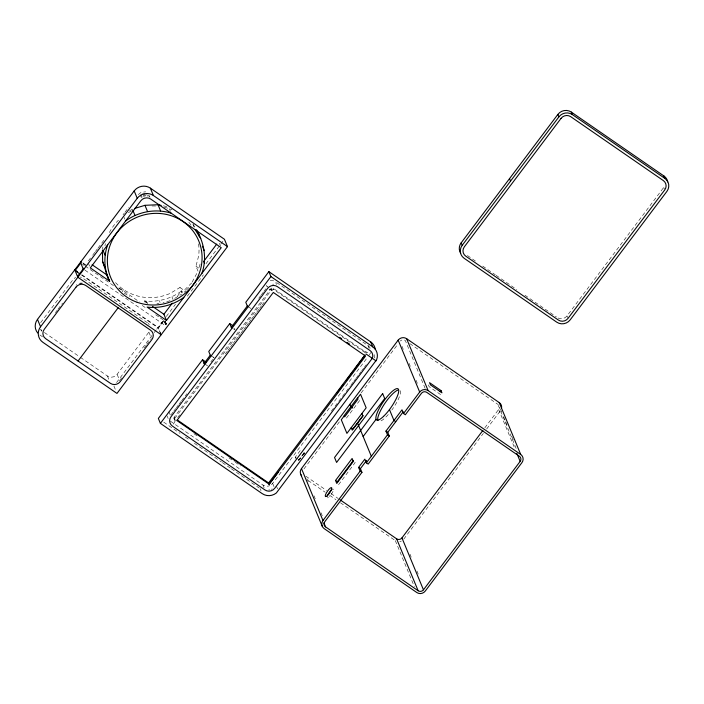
<?xml version="1.0" encoding="UTF-8"?>
<svg xmlns="http://www.w3.org/2000/svg" width="704" height="704" viewBox="0 0 704 704"><rect width="100%" height="100%" fill="white"/><g stroke="black" fill="none" stroke-linecap="round" stroke-linejoin="round"><path stroke-width="0.53" stroke-dasharray="3.52 2.64" d="M102.441 248.908L102.969 246.858M192.183 282.058L198.018 271.137L195.967 266.191L198.704 255.684A47.67 45.514 -22.5 0 0 198.537 243.725M199.214 267.362L200.552 262.231M370.524 352.51A6.978 6.662 -22.5 0 1 370.242 353.355L369.354 354.913M173.457 424.169L176.044 419.355M88.387 260.858L92.242 255.737M92.884 254.883L94.82 252.322M95.462 251.469L97.39 248.899M98.032 248.046L103.822 240.363M123.05 214.808L124.318 213.127M124.951 212.282L128.762 207.231M55.422 312.62L57.367 310.033M58.01 309.179L62.55 303.151M123.35 289.423L122.426 291.79M80.414 357.359L107.422 375.989A6.978 6.662 -22.5 0 0 117.119 374.317L148.878 332.13A6.978 6.662 -22.5 0 0 149.758 330.572M177.417 296.322L181.271 291.201L182.002 292.961M116.556 382.536L153.49 333.476M154.15 332.605L156.13 329.974M156.79 329.102L163.698 319.915M166.294 316.474L175.472 304.278M205.964 263.771L223.766 240.126M160.653 333.837L158.206 327.95L163.891 320.399M163.46 321.376L158.409 328.09L160.855 333.978M121.625 377.916L119.68 380.494L117.119 374.317M144.311 347.785L146.256 345.198M146.898 344.335L150.788 339.17M187.361 296.146L203.403 274.85M171.142 414.656L173.105 412.051M173.765 411.18L175.727 408.575M176.378 407.704L178.341 405.099M178.992 404.228L180.954 401.623M181.614 400.752L186.842 393.8M210.883 361.874L212.749 359.392M258.782 298.241L260.726 295.662M261.369 294.809L263.314 292.23M263.956 291.368L265.901 288.79M174.196 417.199L174.706 418.431A1.681 1.61 -22.5 0 0 175.05 420.684L174.539 419.443A1.681 1.61 -22.5 0 1 174.196 417.199L270.899 288.746A1.681 1.61 -22.5 0 1 273.231 288.341L365.825 352.22A1.681 1.61 -22.5 0 1 366.362 352.862M174.706 418.431L271.41 289.978A1.681 1.61 -22.5 0 1 273.75 289.582L366.335 353.461M225.386 353.822L227.357 351.199M228.017 350.328L229.988 347.706M230.648 346.826L232.619 344.212M233.279 343.332L235.25 340.71M235.91 339.838L237.882 337.216M238.542 336.345L240.513 333.722M241.173 332.851L243.144 330.229M243.804 329.358L245.775 326.735M246.435 325.855L248.406 323.233M249.066 322.362L251.038 319.739M251.698 318.868L253.669 316.246M254.329 315.374L256.3 312.752M256.96 311.881L258.931 309.258M259.591 308.378L261.562 305.765M262.222 304.885L264.194 302.262M177.681 417.551L179.661 414.911M271.392 484.651A6.978 6.662 -22.5 0 0 272.659 483.358L367.382 357.535M295.698 458.506L295.187 457.266L300.529 450.173L301.039 451.405M331.355 411.136L350.469 385.757M351.12 384.877L353.1 382.254M353.76 381.374L355.74 378.752M356.391 377.872L358.371 375.25M359.031 374.378L361.011 371.747M361.671 370.876L363.642 368.245M364.302 367.374L366.282 364.742M298.663 460.733L304.014 453.631L303.398 452.144L304.234 452.725L298.883 459.826L298.047 459.246L299.499 461.305M298.558 460.486L303.908 453.385M303.926 468.952L340.762 420.024M361.152 392.929L397.998 344.001M346.438 418.097L359.797 400.347L359.286 399.115M338.554 484.686L355.124 462.669L353.892 459.703M558.078 318.014A6.978 6.662 -22.5 0 0 567.019 315.894L663.722 187.44A6.978 6.662 -22.5 0 0 664.215 186.692M484.836 427.812L498.652 409.464A3.828 3.652 -22.5 0 0 499.382 407.669M403.744 539.15L483.34 433.418M486.631 429.044L500.447 410.696A6.072 5.799 -22.5 0 0 500.87 410.045M138.274 194.594L141.152 192.306L145.684 191.822M191.673 282.946L181.984 292.442L179.934 287.496L170.386 293.295A47.67 45.514 -22.5 0 1 114.488 281.362M184.281 292.274L185.715 290.805M186.437 290.066L190.027 286.378M129.58 210.848L132.378 209.141M145.288 302.685L144.558 300.916C157.441 302.456 170.79 298.866 181.271 291.201M174.68 298.417L181.623 294.193M303.609 453.086L304.471 452.936M163.319 205.85L168.608 206.985M364.558 351.349L370.242 353.355M269.553 289.142L272.747 290.91L269.386 289.177M467.43 255.543L477.312 262.363M482.706 266.086L495.29 274.771M496.188 275.387L516.868 289.652M524.955 295.24L556.424 316.941M409.781 343.561L497.878 404.342A3.828 3.652 -22.5 0 1 498.256 404.642M440.598 394.583L429.132 386.672L428.217 384.446M370.172 348.225A6.978 6.662 -22.5 0 0 367.946 345.576L275.352 281.697L276.505 284.478M195.967 266.191L198.66 268.048M248.794 307.023L251.02 308.554M179.934 287.496L185.31 291.201M233.499 328.838L234.986 329.859L234.212 328.002M144.558 300.916L148.078 303.345M82.764 262.821L87.199 265.874M119.108 287.892L139.498 301.963M83.072 263.56L87.507 266.622M118.527 288.024L122.962 291.086M82.535 264.273L84.313 265.496M85.193 266.103L113.564 285.674M124.23 293.04L129.642 296.771M142.261 305.474L145.86 307.965M155.778 314.802L159.386 317.293M160.283 317.909L162.985 319.774M211.772 356.206L213.99 357.738L213.224 355.89M85.008 270.186L165.431 325.67M81.946 274.798L158.11 327.342M81.409 274.956L158.206 327.95M147.462 322.793L82.65 278.08A6.978 6.662 -22.5 0 0 80.212 277.033M204.811 363.959L207.777 366.001L207.002 364.144M303.45 453.244L304.85 454.203L304.234 452.725M295.187 457.266L297.334 458.753M305.835 476.194L326.515 490.45M331.012 493.557L338.202 498.52M308.097 480.445L325.178 492.228M329.674 495.334L335.966 499.673M340.463 502.77L395.296 540.602A6.072 5.799 -22.5 0 0 395.956 540.998M174.539 419.443L176.334 420.684M193.926 433.708L198.422 436.806M228.985 457.89L234.379 461.613M235.277 462.238L240.671 465.96M44.405 332.517L79.517 356.734M170.368 421.15L262.962 485.03A6.978 6.662 -22.5 0 0 269.843 485.602M39.846 334.946L42.557 336.811M163.75 422.162L179.978 433.356M185.381 437.087L188.989 439.578M194.401 443.309L221.434 461.965M222.341 462.581L230.454 468.178M231.352 468.802L259.292 488.083M193.125 224.4L194.797 227.066M165.308 321.702L166.188 323.708M663.722 187.44L664.435 189.174M567.019 315.894L567.732 317.618M500.342 408.795L501.582 411.787M503.65 416.777L505.305 420.772M505.718 421.766L507.786 426.765M511.914 436.744L513.154 439.745M498.291 405.337L516.49 449.266M498.652 409.464L514.782 448.404M425.137 388.388L405.284 340.463A3.828 3.652 -22.5 0 0 400.286 341M402.037 346.368L403.278 349.369M409.068 363.343L410.309 366.335M416.099 380.318L417.34 383.31M374.827 357.931L374.009 355.951L374.537 354.869A11.625 11.097 -22.5 0 0 375.003 353.47M367.946 345.576L369.098 348.357M409.948 554.127L411.189 557.119M416.979 571.094L418.22 574.094M395.296 540.602L414.322 586.529M273.231 288.341L273.75 289.582M270.899 288.746L271.41 289.978M266.42 285.217L267.194 287.074A6.978 6.662 -22.5 0 1 267.784 286.387M219.402 243.285L220.502 245.934M306.988 478.817L308.229 481.809M314.019 495.783L315.26 498.784M321.05 512.758L322.291 515.759M192.931 224.391L194.031 227.04M169.338 208.754L170.438 211.402M276.364 485.918L277.587 488.884M272.659 483.358L274.19 487.071M149.274 195.536L150.014 197.305M148.5 195.078L149.23 196.838M146.784 194.471L147.514 196.231M144.584 193.433L145.675 196.082M143.66 193.53L144.751 196.178M142.754 193.75L144.214 197.278M262.962 485.03L264.106 487.81M141.055 194.506L142.155 197.155M140.29 195.043L141.39 197.692M260.198 488.699L261.017 490.679M171.952 296.868L173.043 299.517M159.368 300.705L160.098 302.465M124.15 217.457L124.881 219.226M165.035 320.813L167.068 325.723M165.238 321.649L166.866 325.582M164.296 321.376L166.329 326.295M146.3 301.286L147.4 303.934M148.878 332.13L151.439 338.307M174.002 418.81L174.513 420.042M168.951 411.814L170.491 415.527M88.475 263.481L89.575 266.13M113.916 386.047L115.826 390.658M107.422 375.989L109.613 381.286M40.753 329.498L41.483 331.267M164.463 321.499L165.959 325.336M104.949 245.775A47.67 45.514 -22.5 0 1 105.371 243.619M109.358 232.558A47.67 45.514 -22.5 0 1 118.457 220.194M128.33 212.678A47.67 45.514 -22.5 0 1 132.018 210.751M152.064 205.982A47.67 45.514 -22.5 0 1 156.191 206.061M164.305 207.258A47.67 45.514 -22.5 0 1 172.022 209.801M188.848 222.253A47.67 45.514 -22.5 0 1 191.462 225.711M76.102 285.243A6.978 6.662 -22.5 0 1 76.771 284.636M79.182 283.369A6.978 6.662 -22.5 0 1 83.635 283.457M170.069 300.652A47.67 45.514 -22.5 0 1 163.064 302.702M159.007 303.406A47.67 45.514 -22.5 0 1 156.939 303.626M80.168 283.395A6.978 6.662 -22.5 0 1 81.981 283.316M148.157 323.338A6.978 6.662 -22.5 0 1 149.274 324.676M41.914 330.722A6.978 6.662 -22.5 0 1 40.797 329.384M40.7 322.687A6.978 6.662 -22.5 0 1 41.193 321.93L72.952 279.752A6.978 6.662 -22.5 0 1 75.768 277.508M401.289 541.094A6.072 5.799 -22.5 0 1 399.775 541.561M400.33 390.72A18.894 4.778 -55.4 0 1 391.838 410.036M388.274 414.506A18.894 4.778 -55.4 0 1 380.459 421.142M333.52 489.06A5.403 1.364 -55.4 0 1 333.573 489.597M333.018 491.357A5.403 1.364 -55.4 0 1 329.243 496.742M328.478 497.385A5.403 1.364 -55.4 0 1 327.378 497.825M272.184 488.884A6.978 6.662 -22.5 0 1 271.374 489.306M269.632 489.834A6.978 6.662 -22.5 0 1 268.734 489.931M272.65 284.205A6.978 6.662 -22.5 0 1 273.557 284.222M168.142 418.502A6.978 6.662 -22.5 0 1 167.578 415.958M270.213 280.597A6.978 6.662 -22.5 0 1 274.595 281.239"/><path stroke-width="1.06" d="M183.832 297.378C173.342 305.052 160.002 308.634 147.118 307.094L166.47 320.443L221.232 247.702L150.744 199.074C147.655 196.891 143.035 197.754 140.826 200.781L90.306 267.898L109.648 281.248C104.034 270.054 103.409 256.617 107.668 244.834M201.775 273.539C207.231 259.098 204.134 242.766 196.478 229.742M269.148 484.475L278.309 472.12M337.198 392.718L343.086 384.78M346.359 380.371L353.558 370.665M354.869 368.905L364.03 356.55M37.488 319.378L134.191 190.925A11.625 11.097 -22.5 0 1 150.357 188.144L224.426 239.246L227.489 246.62L116.97 393.422L42.9 342.32A11.625 11.097 -22.5 0 1 40.55 326.753L37.488 319.378A11.625 11.097 -22.5 0 0 37.682 332.974M77.519 276.487L83.741 268.233L84.049 268.972M40.55 326.753L137.245 198.308A11.625 11.097 -22.5 0 1 153.41 195.518L227.489 246.62M78.065 361.011L118.114 307.815M166.47 320.443L163.909 314.266L172.269 303.16M203.755 261.334L216.726 244.103M206.237 362.287L202.532 359.735L158.347 418.431L160.389 423.377L262.24 493.645A11.625 11.097 -22.5 0 0 276.302 493.02L376.578 359.814A11.625 11.097 -22.5 0 0 372.759 346.843L370.709 341.898L268.858 271.638L245.784 302.289L247.826 307.234M232.707 325.635L229.742 323.594L208.754 351.481L210.795 356.426M204.072 363.44L210.285 355.186M231.282 327.307L247.315 306.002M160.389 423.377L270.908 276.575L268.858 271.638M269.104 484.176L176.871 420.534L273.302 292.442L365.543 356.074L269.104 484.176L268.594 482.935L365.024 354.842M460.618 253.202A9.68 9.24 -22.5 0 1 461.164 242.862L557.867 114.418A9.68 9.24 -22.5 0 1 571.322 112.094L663.916 175.974A9.68 9.24 -22.5 0 1 667.674 181.966M462.194 245.335L558.888 116.89A9.68 9.24 -22.5 0 1 572.343 114.567L664.937 178.446A9.68 9.24 -22.5 0 1 666.89 191.4L570.196 319.845A9.68 9.24 -22.5 0 1 556.741 322.168L464.147 258.289A9.68 9.24 -22.5 0 1 462.194 245.335L461.164 242.862M301.576 475.702A6.072 5.799 -22.5 0 1 301.479 468.591L398.174 340.146A6.072 5.799 -22.5 0 1 406.622 338.686L499.215 402.565A6.072 5.799 -22.5 0 1 501.6 407.854M344.238 415.879L341.29 419.778L346.922 433.382L366.168 407.818L360.536 394.222L357.597 398.121M363.053 415.571L352.994 428.938L351.199 427.698L352.229 430.17L362.921 415.967L361.891 413.494M363.141 436.506L376.086 419.302M335.526 480.48L352.106 458.471L353.329 461.437L336.758 483.446L335.526 480.48L337.322 481.712L353.258 460.548M325.547 526.865A3.828 3.652 -22.5 0 1 324.773 521.743L361.944 472.366L360.158 471.126L358.618 467.421L364.839 459.166L366.37 462.871L368.166 464.103L389.277 436.058L387.746 432.353L385.95 431.112L401.993 409.816L403.524 413.521L405.319 414.762L421.476 393.298A3.828 3.652 -22.5 0 1 426.791 392.383L519.385 456.262A3.828 3.652 -22.5 0 1 520.159 461.384L423.456 589.829A3.828 3.652 -22.5 0 1 418.141 590.744L325.547 526.865L323.893 522.878M361.944 472.366L360.413 468.653L366.626 460.398M387.746 432.353L403.163 411.866M499.215 402.565L520.722 454.485A6.072 5.799 -22.5 0 1 521.946 462.616L425.251 591.07A6.072 5.799 -22.5 0 1 416.803 592.522L324.21 528.642A6.072 5.799 -22.5 0 1 322.978 520.511L360.158 471.126M366.37 462.871L387.49 434.826L385.95 431.112M403.524 413.521L419.681 392.058A6.072 5.799 -22.5 0 1 428.129 390.606L520.722 454.485M440.123 391.767L441.012 390.579L429.546 382.668L430.47 384.894L441.936 392.806L441.012 390.579M339.997 499.761L396.634 538.833A3.828 3.652 -22.5 0 0 401.949 537.909L482.865 430.434M125.611 220.994C138.53 211.473 155.822 208.393 171.169 213.162M134.473 208.507L144.954 205.313L158.022 204.723L161.198 205.401M270.908 276.575L372.759 346.843M366.027 353.98L376.059 360.897M339.706 337.374L341.519 338.615M346.94 342.364L349.659 344.23M395.762 421.705L393.967 420.464L389.462 409.587M352.607 407.986L350.812 406.754L349.826 404.369M387.49 434.826L389.277 436.058M92.136 264.748L107.087 275.062L109.648 281.248M152.478 306.372L163.909 314.266M75.671 270.477L77.466 271.709M79.596 273.715L75.082 270.6L81.294 262.337L80.986 261.598M358.618 467.421L360.413 468.653M161.163 334.726L77.827 277.235L74.774 269.852M177.258 419.927L268.594 482.935M195.122 229.689L200.71 238.594M102.458 249.964L102.617 261.545L107.087 275.062M663.916 175.974L664.937 178.446M571.322 112.094L572.343 114.567M557.867 114.418L558.888 116.89M509.52 178.64L510.541 181.113M516.85 453.394L520.159 461.384M406.622 338.686L428.129 390.606M398.174 340.146L419.681 392.058M357.57 423.069L371.334 456.289M401.949 537.909L423.456 589.829M396.634 538.833L418.141 590.744M301.479 468.591L322.978 520.511M300.766 474.417L322.274 526.328M202.435 246.233L204.266 250.642M229.742 323.594L231.792 328.539M203.711 261.51L204.442 263.278M158.022 204.723L160.582 210.901M150.357 188.144L153.41 195.518M144.954 205.313L147.514 211.49M134.191 190.925L137.245 198.308M202.532 359.735L204.582 364.681M132.739 210.03L134.939 215.327M103.171 250.677L105.002 255.094M102.617 261.545L105.178 267.731M106.172 273.601L108.733 279.778M80.766 263.05L83.204 268.946M198.15 232.408L199.338 236.43M377.881 420.543A18.894 4.778 -55.4 0 1 384.12 404.474A18.894 4.778 -55.4 0 1 397.751 390.122M327.228 496.276A5.403 1.364 -55.4 0 1 332.147 489.262M370.709 341.898A11.625 11.097 -22.5 0 1 375.232 349.105M372.284 358.301L274.701 488.303A6.978 6.662 -22.5 0 1 265.003 489.975L172.418 426.096A6.978 6.662 -22.5 0 1 171.002 416.759L267.705 288.306A6.978 6.662 -22.5 0 1 277.402 286.634L369.996 350.513A6.978 6.662 -22.5 0 1 372.284 358.301M76.006 287.126L44.255 329.314A6.978 6.662 -22.5 0 0 45.663 338.65L110.475 383.363A6.978 6.662 -22.5 0 0 120.173 381.691L151.932 339.504A6.978 6.662 -22.5 0 0 150.524 330.167L85.712 285.454A6.978 6.662 -22.5 0 0 76.006 287.126M561.044 118.369L464.341 246.822A6.978 6.662 -22.5 0 0 465.749 256.159L558.342 320.038A6.978 6.662 -22.5 0 0 568.04 318.366L664.743 189.913A6.978 6.662 -22.5 0 0 663.335 180.576L570.742 116.697A6.978 6.662 -22.5 0 0 561.044 118.369M357.5 397.874L344.133 415.633L344.643 416.865L358.01 399.115L357.5 397.874M382.65 393.589L334.541 457.494L336.591 462.44L384.701 398.534L382.65 393.589M137.192 302.298A47.67 45.514 -22.5 0 0 201.59 251.108A47.67 45.514 -22.5 0 0 125.382 224.154A47.67 45.514 -22.5 0 0 137.192 302.298M383.566 416.346A18.894 4.778 -55.4 0 0 398.543 389.479A18.894 4.778 -55.4 0 0 379.834 407.352A18.894 4.778 -55.4 0 0 383.566 416.346M327.448 495.502A5.403 1.364 -55.4 0 0 331.734 487.828A5.403 1.364 -55.4 0 0 326.383 492.932A5.403 1.364 -55.4 0 0 327.448 495.502"/></g></svg>
